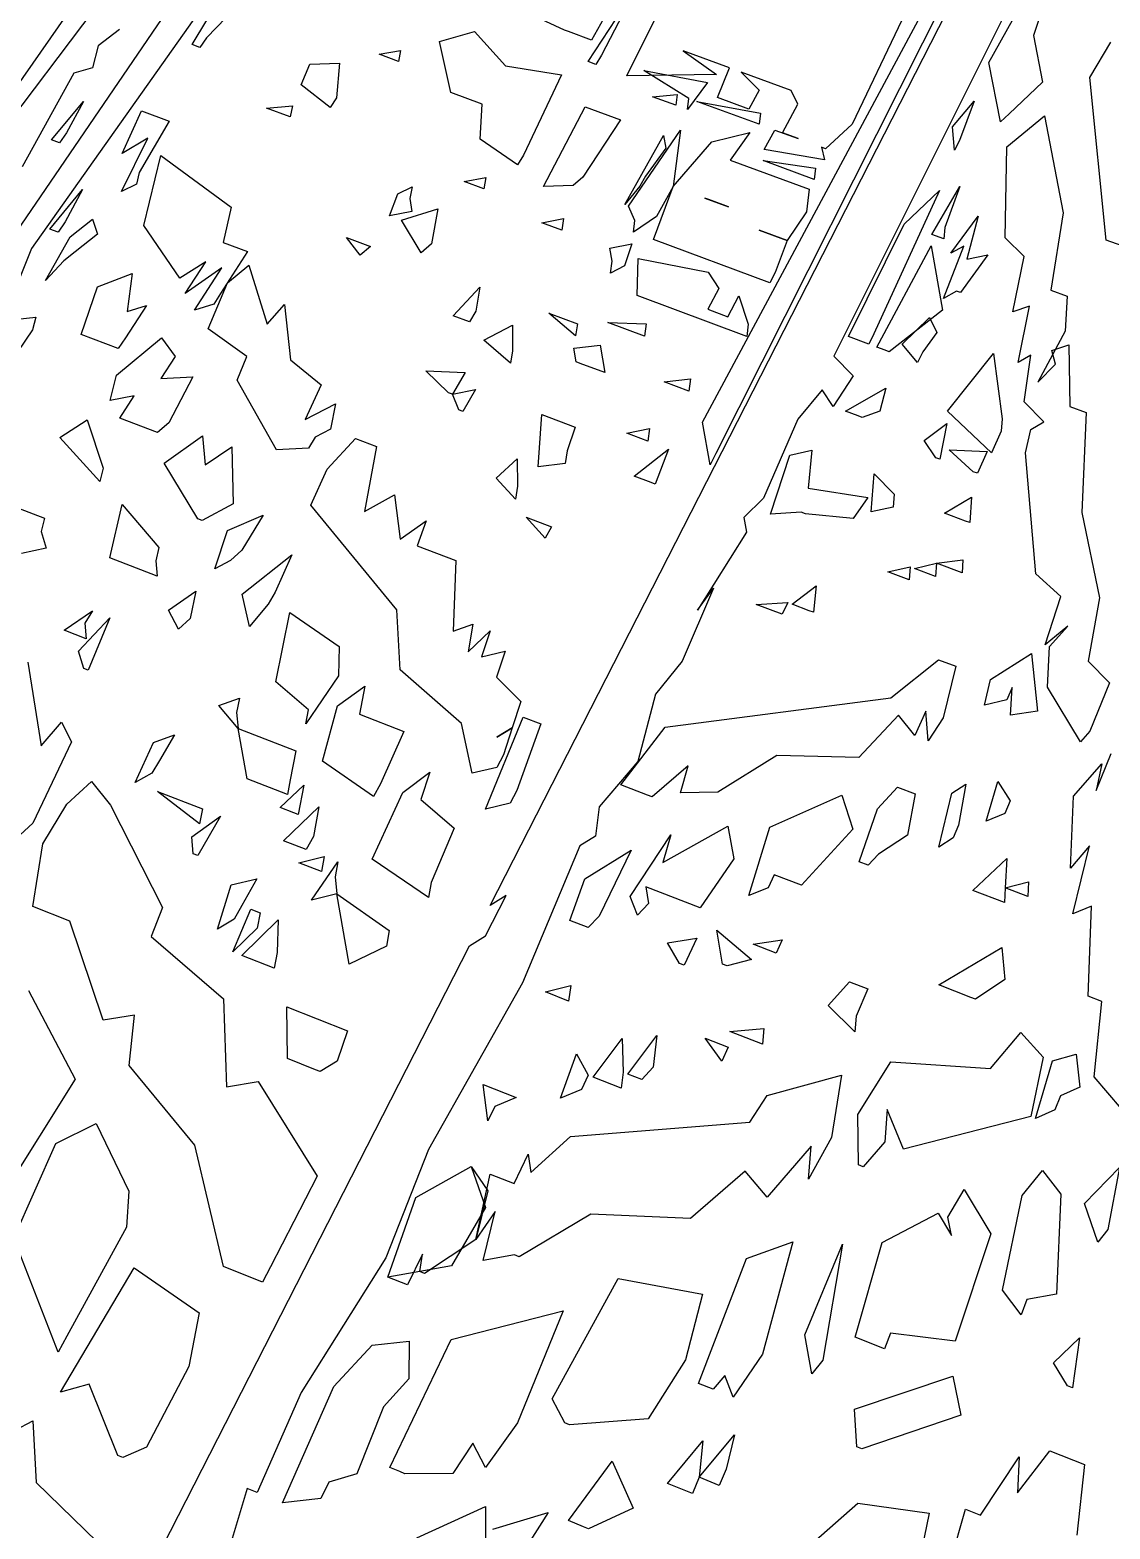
# Model space of a CAD drawing. Extents: x -685 to 123, y -1272 to 108.
# Drawn here: x -190.3 to -65.2, y -271.7 to -98.1 of the extents above; entities that cross this region are included whole.
import ezdxf

# ---------------------------------------------------------------- set-up
doc = ezdxf.new("R2010")
doc.units = 0

msp = doc.modelspace()

# ---------------------------------------------------------------- linework, layer by layer
for p, q in [((-137.0249, -199.4602), (-23.4357, 22.9217)), ((-18.7352, 21.3717), (-97.2268, -135.8497)), ((-116.4306, -83.4023), (-125.286, -99.2402)), ((-165.4422, -88.4717), (-190.1483, -123.3906)), ((-112.4518, -143.5), (-82.783, -88.2472)), ((-121.1944, -103.383), (-114.6565, -90.2588)), ((-197.648, -129.8854), (-171.4864, -91.5813)), ((-128.4034, -98.0987), (-141.4813, -92.0034)), ((-82.5316, -90.7575), (-110.8747, -147.1363)), ((-171.5367, -99.7515), (-167.4912, -93.0529)), ((-164.0917, -92.961), (-169.8816, -98.9824)), ((-125.6763, -101.7391), (-120.1764, -93.3245)), ((-120.1764, -93.3245), (-124.1402, -100.978)), ((-79.285, -101.8395), (-74.6883, -93.5857)), ((-184.9941, -94.7684), (-203.6148, -121.3784)), ((-73.0113, -95.4112), (-74.1043, -98.7122)), ((-204.4288, -124.1741), (-182.7572, -95.5967)), ((-89.3574, -96.9285), (-95.0916, -108.9754)), ((-179.9494, -98.022), (-182.4149, -99.8983)), ((-142.8846, -99.4217), (-138.8471, -98.2346)), ((-138.8471, -98.2346), (-135.2663, -102.2231)), ((-127.9584, -98.2617), (-128.4034, -98.0987)), ((-125.286, -99.2402), (-127.9584, -98.2617)), ((-74.1043, -98.7122), (-73.0644, -104.0968)), ((-182.4149, -99.8983), (-183.0903, -102.465)), ((-170.6365, -100.0849), (-171.5367, -99.7515)), ((-169.8816, -98.9824), (-170.6365, -100.0849)), ((-149.898, -100.8886), (-147.4019, -100.4529)), ((-147.4019, -100.4529), (-147.6513, -101.7169)), ((-141.5837, -105.3182), (-142.8846, -99.4217)), ((-109.3155, -102.4612), (-114.6713, -100.5034)), ((-114.6713, -100.5034), (-110.8159, -103.2226)), ((-67.6007, -103.5604), (-65.1677, -99.4704)), ((-158.8988, -104.4312), (-157.8923, -102.0387)), ((-157.8923, -102.0387), (-154.4675, -101.9311)), ((-154.4675, -101.9311), (-154.8206, -105.9414)), ((-147.6513, -101.7169), (-149.898, -100.8886)), ((-135.2663, -102.2231), (-128.7673, -103.2707)), ((-124.7807, -102.0676), (-125.6763, -101.7391)), ((-124.1402, -100.978), (-124.7807, -102.0676)), ((-77.9214, -108.72), (-79.285, -101.8395)), ((-185.2463, -103.0816), (-191.2012, -113.9385)), ((-183.0903, -102.465), (-185.2463, -103.0816)), ((-128.7673, -103.2707), (-133.176, -112.562)), ((-110.8159, -103.2226), (-121.1944, -103.383)), ((-114.0038, -106.0204), (-119.2178, -102.7819)), ((-119.2178, -102.7819), (-111.874, -104.1512)), ((-111.874, -104.1512), (-114.1733, -107.2922)), ((-110.6889, -105.9075), (-109.3155, -102.4612)), ((-102.1535, -105.0793), (-107.9744, -102.9515)), ((-107.9744, -102.9515), (-105.8864, -105.0261)), ((-73.0644, -104.0968), (-76.9418, -107.7875)), ((-65.693, -122.3973), (-67.6007, -103.5604)), ((-155.5455, -107.0665), (-158.8988, -104.4312)), ((-137.9649, -106.6535), (-141.5837, -105.3182)), ((-118.2304, -105.8028), (-115.3539, -105.5252)), ((-115.5265, -106.7954), (-118.2304, -105.8028)), ((-115.3539, -105.5252), (-115.5265, -106.7954)), ((-105.8864, -105.0261), (-107.0875, -107.2273)), ((-101.3952, -106.6692), (-102.1535, -105.0793)), ((-187.8081, -110.7845), (-184.1156, -106.3616)), ((-184.1156, -106.3616), (-186.0749, -109.9717)), ((-179.6343, -112.3804), (-177.3892, -107.4349)), ((-177.3892, -107.4349), (-174.1904, -108.6268)), ((-162.9313, -107.1322), (-159.9147, -106.8462)), ((-160.1984, -108.1469), (-162.9313, -107.1322)), ((-159.9147, -106.8462), (-160.1984, -108.1469)), ((-154.8206, -105.9414), (-155.5455, -107.0665)), ((-138.198, -110.7041), (-137.9649, -106.6535)), ((-130.8579, -116.2162), (-126.016, -106.9743)), ((-126.016, -106.9743), (-121.9444, -108.4728)), ((-114.1733, -107.2922), (-114.0038, -106.0204)), ((-105.8854, -108.998), (-113.1033, -106.3507)), ((-113.1033, -106.3507), (-105.7355, -107.7228)), ((-107.0875, -107.2273), (-110.6889, -105.9075)), ((-103.1725, -109.9931), (-101.3952, -106.6692)), ((-83.4973, -109.2815), (-80.973, -106.3199)), ((-80.973, -106.3199), (-82.6916, -110.8815)), ((-174.1904, -108.6268), (-177.661, -114.5829)), ((-121.9444, -108.4728), (-126.3087, -115.1027)), ((-105.7355, -107.7228), (-105.8854, -108.998)), ((-95.0916, -108.9754), (-98.1898, -111.8206)), ((-83.2392, -111.9935), (-83.4973, -109.2815)), ((-76.9418, -107.7875), (-77.9214, -108.72)), ((-77.1862, -111.5847), (-72.8317, -107.9992)), ((-72.8317, -107.9992), (-70.6714, -119.2381)), ((-186.8876, -111.1291), (-187.8081, -110.7845)), ((-186.0749, -109.9717), (-186.8876, -111.1291)), ((-179.7224, -116.7612), (-176.6709, -110.5811)), ((-176.6709, -110.5811), (-179.6343, -112.3804)), ((-133.8531, -113.7054), (-138.198, -110.7041)), ((-121.4495, -118.2983), (-116.9574, -110.3082)), ((-120.9887, -118.4689), (-114.968, -109.6872)), ((-116.9574, -110.3082), (-116.6805, -111.7692)), ((-114.968, -109.6872), (-115.8414, -116.1963)), ((-115.8414, -116.1963), (-111.3392, -111.0216)), ((-111.3392, -111.0216), (-106.9418, -109.9468)), ((-106.9418, -109.9468), (-109.2273, -113.1531)), ((-105.2793, -111.9003), (-104.0772, -109.6613)), ((-104.0772, -109.6613), (-101.3619, -110.6572)), ((-101.3619, -110.6572), (-103.1725, -109.9931)), ((-82.6916, -110.8815), (-83.2392, -111.9935)), ((-177.1361, -120.7131), (-175.1579, -112.5966)), ((-175.1579, -112.5966), (-167.0004, -118.5736)), ((-133.176, -112.562), (-133.8531, -113.7054)), ((-116.6805, -111.7692), (-119.0489, -115.0117)), ((-98.3225, -113.1109), (-105.2793, -111.9003)), ((-98.6433, -111.6543), (-98.3225, -113.1109)), ((-98.1898, -111.8206), (-98.6433, -111.6543)), ((-77.3949, -122.1452), (-77.1862, -111.5847)), ((-177.661, -114.5829), (-177.9943, -115.93)), ((-109.2273, -113.1531), (-100.0973, -116.5133)), ((-99.503, -115.374), (-105.4293, -113.1948)), ((-105.4293, -113.1948), (-99.3669, -114.0725)), ((-99.3669, -114.0725), (-99.503, -115.374)), ((-177.9943, -115.93), (-179.7224, -116.7612)), ((-147.7044, -117.0578), (-146.0653, -116.2363)), ((-146.0653, -116.2363), (-146.3183, -117.5738)), ((-140.0485, -115.628), (-137.5157, -115.1551)), ((-137.7467, -116.4827), (-140.0485, -115.628)), ((-137.5157, -115.1551), (-137.7467, -116.4827)), ((-127.4306, -116.0836), (-130.8579, -116.2162)), ((-126.3087, -115.1027), (-127.4306, -116.0836)), ((-119.6925, -116.1588), (-121.4495, -118.2983)), ((-119.0489, -115.0117), (-119.6925, -116.1588)), ((-118.1275, -122.3471), (-115.8414, -116.1963)), ((-115.8414, -116.1963), (-117.7605, -119.6643)), ((-85.8689, -121.7499), (-82.6196, -116.1941)), ((-82.6196, -116.1941), (-84.3858, -120.9329)), ((-188.0064, -121.1476), (-184.2463, -116.5493)), ((-184.2463, -116.5493), (-186.2417, -120.2979)), ((-148.6848, -119.5759), (-147.7044, -117.0578)), ((-146.3183, -117.5738), (-146.1091, -119.0905)), ((-112.1697, -117.5522), (-109.4119, -118.5707)), ((-111.7104, -117.7219), (-112.1697, -117.5522)), ((-109.4119, -118.5707), (-111.7104, -117.7219)), ((-100.0973, -116.5133), (-100.375, -119.1463)), ((-84.9982, -116.6591), (-92.5931, -133.2472)), ((-89.09, -120.5644), (-84.9982, -116.6591)), ((-167.0004, -118.5736), (-167.9285, -122.6748)), ((-146.1091, -119.0905), (-148.6848, -119.5759)), ((-147.2923, -120.0953), (-143.0804, -118.7792)), ((-143.0804, -118.7792), (-143.8236, -122.8431)), ((-120.2554, -120.1456), (-120.9887, -118.4689)), ((-117.7605, -119.6643), (-120.4448, -121.4874)), ((-100.375, -119.1463), (-102.6474, -122.4593)), ((-83.6645, -123.9307), (-80.5216, -119.6455)), ((-80.5216, -119.6455), (-81.8154, -124.6119)), ((-70.6714, -119.2381), (-72.0813, -128.1974)), ((-187.0694, -121.5007), (-188.0064, -121.1476)), ((-186.2417, -120.2979), (-187.0694, -121.5007)), ((-185.6632, -122.0306), (-183.0838, -119.9787)), ((-183.0838, -119.9787), (-182.4978, -121.7073)), ((-172.9648, -126.8155), (-177.1361, -120.7131)), ((-145.0083, -123.8619), (-147.2923, -120.0953)), ((-131.0417, -120.3946), (-128.5143, -119.9105)), ((-128.7244, -121.2558), (-131.0417, -120.3946)), ((-128.5143, -119.9105), (-128.7244, -121.2558)), ((-120.4448, -121.4874), (-120.2554, -120.1456)), ((-102.6474, -122.4593), (-105.8825, -121.2635)), ((-105.8825, -121.2635), (-102.6474, -122.4593)), ((-95.5444, -133.5858), (-89.09, -120.5644)), ((-84.3858, -120.9329), (-84.4869, -122.2585)), ((-188.5285, -127.0851), (-185.6632, -122.0306)), ((-182.4978, -121.7073), (-185.0816, -123.7726)), ((-167.9285, -122.6748), (-165.1184, -123.7296)), ((-152.0783, -124.1595), (-153.6742, -122.0893)), ((-153.6742, -122.0893), (-150.8738, -123.1366)), ((-150.8738, -123.1366), (-152.0783, -124.1595)), ((-143.8236, -122.8431), (-145.0083, -123.8619)), ((-123.1524, -123.3264), (-120.6352, -122.8358)), ((-120.6352, -122.8358), (-121.4852, -125.3787)), ((-104.6371, -127.3513), (-118.1275, -122.3471)), ((-102.6474, -122.4593), (-104.0198, -126.1628)), ((-92.2452, -134.8118), (-85.9737, -123.0801)), ((-85.9737, -123.0801), (-84.6363, -130.5199)), ((-84.4869, -122.2585), (-85.8689, -121.7499)), ((-84.5333, -129.1549), (-82.1817, -123.1069)), ((-82.1817, -123.1069), (-83.6645, -123.9307)), ((-75.1721, -124.321), (-77.3949, -122.1452)), ((-63.8551, -123.0708), (-65.693, -122.3973)), ((-190.1483, -123.3906), (-191.7418, -127.4221)), ((-186.3823, -124.8124), (-188.5285, -127.0851)), ((-185.0816, -123.7726), (-186.3823, -124.8124)), ((-169.9653, -124.9125), (-172.9648, -126.8155)), ((-172.3467, -128.5759), (-169.9653, -124.9125)), ((-165.1184, -123.7296), (-168.2422, -128.595)), ((-122.8841, -124.8584), (-123.1524, -123.3264)), ((-123.0818, -126.2243), (-122.8841, -124.8584)), ((-119.9992, -128.8196), (-119.8954, -124.5367)), ((-119.8954, -124.5367), (-111.7948, -126.1181)), ((-79.4122, -124.1261), (-82.5689, -128.4842)), ((-81.8154, -124.6119), (-79.4122, -124.1261)), ((-76.5062, -130.7233), (-75.1721, -124.321)), ((-182.4895, -127.8218), (-178.4879, -126.2596)), ((-178.4879, -126.2596), (-179.0445, -130.6727)), ((-168.0846, -125.6198), (-172.3467, -128.5759)), ((-171.2508, -130.5251), (-168.0846, -125.6198)), ((-167.4557, -127.37), (-164.9543, -125.2903)), ((-164.9543, -125.2903), (-162.8638, -132.1526)), ((-121.4852, -125.3787), (-123.0818, -126.2243)), ((-111.7948, -126.1181), (-110.5623, -128.005)), ((-104.0198, -126.1628), (-104.6371, -127.3513)), ((-184.393, -133.3393), (-182.4895, -127.8218)), ((-169.6725, -132.6653), (-167.4557, -127.37)), ((-141.3084, -131.1678), (-138.2262, -127.8667)), ((-138.2262, -127.8667), (-138.7032, -130.6518)), ((-110.5623, -128.005), (-111.8379, -130.4102)), ((-83.0345, -128.3123), (-84.5333, -129.1549)), ((-82.5689, -128.4842), (-83.0345, -128.3123)), ((-72.0813, -128.1974), (-70.2223, -128.8822)), ((-176.8027, -129.9709), (-179.261, -133.7129)), ((-179.0445, -130.6727), (-176.8027, -129.9709)), ((-169.0326, -129.8259), (-171.2508, -130.5251)), ((-168.2422, -128.595), (-169.0326, -129.8259)), ((-162.8638, -132.1526), (-160.841, -129.8601)), ((-160.841, -129.8601), (-160.1282, -136.2722)), ((-107.2956, -133.5532), (-119.9992, -128.8196)), ((-109.488, -131.2851), (-108.2227, -128.8744)), ((-108.2227, -128.8744), (-107.1355, -132.1609)), ((-74.5588, -130.0498), (-76.5062, -130.7233)), ((-75.899, -136.5849), (-74.5588, -130.0498)), ((-70.2223, -128.8822), (-70.4265, -132.9686)), ((-192.8821, -131.6952), (-189.6423, -131.3478)), ((-189.6423, -131.3478), (-190.0173, -132.7831)), ((-139.4167, -131.8773), (-141.3084, -131.1678)), ((-138.7032, -130.6518), (-139.4167, -131.8773)), ((-127.131, -133.4982), (-130.2242, -130.8593)), ((-130.2242, -130.8593), (-126.9206, -132.0949)), ((-119.159, -133.5203), (-123.4103, -131.9318)), ((-123.4103, -131.9318), (-118.9689, -132.1214)), ((-111.8379, -130.4102), (-109.488, -131.2851)), ((-84.6363, -130.5199), (-90.8298, -135.3379)), ((-89.2976, -134.4708), (-86.1452, -131.3711)), ((-86.1452, -131.3711), (-85.3134, -133.0957)), ((-190.0173, -132.7831), (-191.7332, -135.3105)), ((-180.0884, -134.9724), (-184.393, -133.3393)), ((-165.2164, -135.9034), (-169.6725, -132.6653)), ((-137.7613, -133.9992), (-134.4501, -132.2454)), ((-134.4501, -132.2454), (-134.4357, -135.2476)), ((-126.9206, -132.0949), (-127.131, -133.4982)), ((-118.9689, -132.1214), (-119.159, -133.5203)), ((-107.1355, -132.1609), (-107.2956, -133.5532)), ((-93.1884, -134.4614), (-95.5444, -133.5858)), ((-92.5931, -133.2472), (-93.1884, -134.4614)), ((-85.3134, -133.0957), (-86.9405, -135.3459)), ((-70.4265, -132.9686), (-73.616, -138.8585)), ((-180.3121, -138.0584), (-175.0984, -133.7239)), ((-179.261, -133.7129), (-180.0884, -134.9724)), ((-175.0984, -133.7239), (-173.5207, -135.8885)), ((-134.6667, -136.6706), (-137.7613, -133.9992)), ((-134.4357, -135.2476), (-134.6667, -136.6706)), ((-127.3426, -134.9085), (-124.2883, -134.5623)), ((-127.0793, -136.5043), (-127.3426, -134.9085)), ((-124.2883, -134.5623), (-123.7455, -137.7546)), ((-91.3017, -135.1625), (-92.2452, -134.8118)), ((-90.8298, -135.3379), (-91.3017, -135.1625)), ((-87.5233, -136.5666), (-89.2976, -134.4708)), ((-86.9405, -135.3459), (-87.5233, -136.5666)), ((-71.9757, -135.2039), (-70.0258, -134.5175)), ((-71.577, -136.7655), (-71.9757, -135.2039)), ((-70.0258, -134.5175), (-69.8935, -141.6751)), ((-173.5207, -135.8885), (-175.1538, -138.4277)), ((-166.3233, -138.6164), (-165.2164, -135.9034)), ((-160.1282, -136.2722), (-156.5879, -139.1673)), ((-126.6034, -136.6827), (-127.0793, -136.5043)), ((-123.7455, -137.7546), (-126.6034, -136.6827)), ((-97.2268, -135.8497), (-94.9911, -138.1381)), ((-84.0475, -142.216), (-78.7276, -135.5365)), ((-78.7276, -135.5365), (-77.7489, -143.101)), ((-74.4044, -135.7186), (-75.899, -136.5849)), ((-75.1978, -141.1469), (-74.4044, -135.7186)), ((-73.616, -138.8585), (-71.577, -136.7655)), ((-181.0218, -140.9925), (-180.3121, -138.0584)), ((-175.1538, -138.4277), (-171.4528, -138.2486)), ((-171.4528, -138.2486), (-174.24, -143.5757)), ((-161.7665, -146.7132), (-166.3233, -138.6164)), ((-141.851, -140.0781), (-144.4704, -137.5526)), ((-144.4704, -137.5526), (-139.9167, -137.7371)), ((-139.9167, -137.7371), (-141.371, -140.2592)), ((-116.8753, -138.8304), (-113.8327, -138.4762)), ((-114.0117, -139.9033), (-116.8753, -138.8304)), ((-113.8327, -138.4762), (-114.0117, -139.9033)), ((-94.9911, -138.1381), (-97.2973, -141.6888)), ((-178.2525, -140.4401), (-181.0218, -140.9925)), ((-179.9244, -143.0257), (-178.2525, -140.4401)), ((-156.5879, -139.1673), (-158.4329, -143.1881)), ((-141.371, -140.2592), (-141.851, -140.0781)), ((-141.371, -140.2592), (-138.7254, -139.7174)), ((-140.6596, -142.0744), (-141.371, -140.2592)), ((-138.7254, -139.7174), (-140.1781, -142.2562)), ((-98.5895, -139.729), (-101.41, -143.1265)), ((-97.2973, -141.6888), (-98.5895, -139.729)), ((-95.8638, -142.2244), (-91.1909, -139.5542)), ((-91.1909, -139.5542), (-91.9124, -142.2216)), ((-158.4329, -143.1881), (-154.9519, -141.3521)), ((-154.9519, -141.3521), (-155.5287, -144.2899)), ((-140.1781, -142.2562), (-140.6596, -142.0744)), ((-94.4293, -142.7604), (-95.8638, -142.2244)), ((-91.9124, -142.2216), (-93.951, -142.9392)), ((-78.9766, -147.0506), (-84.0475, -142.216)), ((-72.8953, -143.4516), (-75.1978, -141.1469)), ((-69.8935, -141.6751), (-67.9911, -142.3814)), ((-186.8553, -145.2726), (-183.6822, -143.2153)), ((-183.6822, -143.2153), (-181.8488, -148.8366)), ((-175.5532, -144.6923), (-179.9244, -143.0257)), ((-174.24, -143.5757), (-175.5532, -144.6923)), ((-131.4623, -148.6715), (-131.0412, -142.6129)), ((-131.0412, -142.6129), (-127.1887, -144.0645)), ((-127.1887, -144.0645), (-128.1052, -146.8142)), ((-111.533, -148.4223), (-112.4518, -143.5)), ((-101.41, -143.1265), (-105.3883, -152.2792)), ((-93.951, -142.9392), (-94.4293, -142.7604)), ((-86.7626, -145.625), (-84.1515, -143.6443)), ((-84.1515, -143.6443), (-84.9485, -147.792)), ((-77.7489, -143.101), (-77.8373, -144.53)), ((-74.4058, -144.3456), (-72.8953, -143.4516)), ((-67.9911, -142.3814), (-68.5105, -153.9397)), ((-182.2133, -150.3551), (-186.8553, -145.2726)), ((-174.7784, -148.248), (-170.3548, -145.0555)), ((-170.3548, -145.0555), (-170.0412, -148.4216)), ((-157.2756, -145.217), (-158.0578, -146.518)), ((-155.5287, -144.2899), (-157.2756, -145.217)), ((-155.9171, -148.939), (-152.6206, -145.3932)), ((-152.6206, -145.3932), (-150.194, -146.3138)), ((-121.1968, -144.7843), (-118.5918, -144.2339)), ((-118.785, -145.6923), (-121.1968, -144.7843)), ((-118.5918, -144.2339), (-118.785, -145.6923)), ((-85.4301, -147.6119), (-86.7626, -145.625)), ((-77.8373, -144.53), (-78.9766, -147.0506)), ((-75.0467, -147.04), (-74.4058, -144.3456)), ((-170.0412, -148.4216), (-166.9494, -146.3526)), ((-166.9494, -146.3526), (-166.7734, -152.9526)), ((-158.0578, -146.518), (-161.7665, -146.7132)), ((-150.194, -146.3138), (-151.595, -153.827)), ((-128.1052, -146.8142), (-128.3241, -148.291)), ((-120.3425, -149.7449), (-116.3704, -146.6013)), ((-116.3704, -146.6013), (-117.9109, -150.6629)), ((-110.8747, -147.1363), (-111.533, -148.4223)), ((-104.5729, -154.1385), (-102.3402, -147.2958)), ((-102.3402, -147.2958), (-99.7805, -146.7423)), ((-99.7805, -146.7423), (-100.2181, -151.1442)), ((-81.092, -149.2343), (-83.8806, -146.7019)), ((-83.8806, -146.7019), (-79.4571, -146.8712)), ((-79.4571, -146.8712), (-80.6094, -149.4148)), ((-73.8352, -161.0667), (-75.0467, -147.04)), ((-181.8488, -148.8366), (-182.2133, -150.3551)), ((-170.8857, -154.6961), (-174.7784, -148.248)), ((-157.7869, -153.0985), (-155.9171, -148.939)), ((-136.3123, -149.9909), (-133.8912, -147.7528)), ((-133.8912, -147.7528), (-133.8735, -150.9152)), ((-128.3241, -148.291), (-131.4623, -148.6715)), ((-84.9485, -147.792), (-85.4301, -147.6119)), ((-80.6094, -149.4148), (-81.092, -149.2343)), ((-134.1092, -152.416), (-136.3123, -149.9909)), ((-133.8735, -150.9152), (-134.1092, -152.416)), ((-118.3975, -150.4792), (-120.3425, -149.7449)), ((-117.9109, -150.6629), (-118.3975, -150.4792)), ((-92.9218, -153.8883), (-92.5386, -149.4583)), ((-92.5386, -149.4583), (-90.2402, -151.838)), ((-193.5911, -152.6994), (-188.6466, -154.6021)), ((-151.595, -153.827), (-148.0928, -151.9162)), ((-148.0928, -151.9162), (-147.4383, -157.0481)), ((-105.3883, -152.2792), (-107.6679, -154.53)), ((-100.2181, -151.1442), (-93.2794, -152.2216)), ((-93.2794, -152.2216), (-95.0039, -154.6448)), ((-90.2402, -151.838), (-90.3619, -153.3178)), ((-84.408, -154.0273), (-81.288, -152.1644)), ((-81.288, -152.1644), (-81.486, -155.1242)), ((-181.0779, -159.2187), (-179.6231, -153.0158)), ((-179.6231, -153.0158), (-175.3845, -158.0084)), ((-166.7734, -152.9526), (-170.3918, -154.8853)), ((-167.426, -156.0219), (-163.3256, -154.2712)), ((-163.3256, -154.2712), (-165.7704, -158.3298)), ((-147.8257, -165.2137), (-157.7869, -153.0985)), ((-130.6468, -156.9378), (-132.8742, -154.4836)), ((-132.8742, -154.4836), (-129.9271, -155.6028)), ((-101.0015, -153.9322), (-104.5729, -154.1385)), ((-100.5135, -154.1161), (-101.0015, -153.9322)), ((-95.0039, -154.6448), (-100.5135, -154.1161)), ((-90.3619, -153.3178), (-92.9218, -153.8883)), ((-81.9733, -154.9413), (-84.408, -154.0273)), ((-68.5105, -153.9397), (-66.4491, -163.8446)), ((-188.6466, -154.6021), (-189.0335, -156.154)), ((-189.0335, -156.154), (-188.427, -158.0981)), ((-170.3918, -154.8853), (-170.8857, -154.6961)), ((-168.9163, -160.4948), (-167.426, -156.0219)), ((-147.4383, -157.0481), (-144.4342, -154.9285)), ((-144.4342, -154.9285), (-145.4614, -157.8026)), ((-129.9271, -155.6028), (-130.6468, -156.9378)), ((-107.3454, -156.2189), (-113.0217, -165.2611)), ((-107.6679, -154.53), (-107.3454, -156.2189)), ((-81.486, -155.1242), (-81.9733, -154.9413)), ((-145.4614, -157.8026), (-141.0067, -159.5028)), ((-188.427, -158.0981), (-191.3093, -158.7052)), ((-175.5909, -161.3323), (-181.0779, -159.2187)), ((-175.3845, -158.0084), (-175.7365, -159.57)), ((-175.7365, -159.57), (-175.5909, -161.3323)), ((-167.091, -159.5053), (-168.9163, -160.4948)), ((-165.7704, -158.3298), (-167.091, -159.5053)), ((-165.7516, -163.4123), (-159.9935, -158.8702)), ((-159.9935, -158.8702), (-161.9283, -163.1811)), ((-141.0067, -159.5028), (-141.3083, -167.7138)), ((-85.3312, -159.837), (-82.2778, -159.4356)), ((-82.2778, -159.4356), (-82.3803, -160.949)), ((-90.9798, -160.8305), (-88.3961, -160.24)), ((-88.5147, -161.7611), (-90.9798, -160.8305)), ((-88.3961, -160.24), (-88.5147, -161.7611)), ((-87.904, -160.4256), (-85.3312, -159.837)), ((-85.4417, -161.3543), (-87.904, -160.4256)), ((-85.3312, -159.837), (-85.4417, -161.3543)), ((-82.3803, -160.949), (-85.3312, -159.837)), ((-70.9572, -163.6972), (-73.8352, -161.0667)), ((-174.2926, -165.2742), (-171.091, -163.0658)), ((-171.091, -163.0658), (-171.7785, -166.2447)), ((-161.9283, -163.1811), (-162.747, -164.5685)), ((-111.1676, -162.7268), (-114.7737, -171.1726)), ((-113.0217, -165.2611), (-111.1676, -162.7268)), ((-102.0684, -164.5717), (-99.2876, -162.4287)), ((-99.2876, -162.4287), (-99.5837, -165.5144)), ((-164.9001, -167.1705), (-165.7516, -163.4123)), ((-162.747, -164.5685), (-164.9001, -167.1705)), ((-106.2035, -164.612), (-102.5649, -164.3834)), ((-103.2195, -165.7452), (-106.2035, -164.612)), ((-102.5649, -164.3834), (-103.2195, -165.7452)), ((-100.0809, -165.3258), (-102.0684, -164.5717)), ((-72.7499, -169.2927), (-70.9572, -163.6972)), ((-66.4491, -163.8446), (-67.7621, -171.1776)), ((-186.3521, -167.5971), (-183.067, -165.3595)), ((-184.7135, -170.0019), (-181.0533, -166.1386)), ((-183.067, -165.3595), (-183.9492, -166.7686)), ((-181.0533, -166.1386), (-183.5732, -172.2244)), ((-173.1336, -167.4571), (-174.2926, -165.2742)), ((-171.7785, -166.2447), (-173.1336, -167.4571)), ((-161.8264, -173.5765), (-160.2398, -165.5333)), ((-160.2398, -165.5333), (-154.5089, -169.4534)), ((-147.4347, -172.1785), (-147.8257, -165.2137)), ((-99.5837, -165.5144), (-100.0809, -165.3258)), ((-183.8246, -168.577), (-186.3521, -167.5971)), ((-183.9492, -166.7686), (-183.8246, -168.577)), ((-141.3083, -167.7138), (-139.0428, -166.8988)), ((-139.0428, -166.8988), (-139.5563, -170.0789)), ((-139.5563, -170.0789), (-137.0367, -167.6676)), ((-137.0367, -167.6676), (-138.0442, -170.6596)), ((-70.113, -167.1359), (-72.7499, -169.2927)), ((-72.2517, -169.481), (-70.113, -167.1359)), ((-184.0818, -172.0267), (-184.7135, -170.0019)), ((-154.5089, -169.4534), (-154.6032, -172.8749)), ((-138.0442, -170.6596), (-135.2744, -170.0285)), ((-135.2744, -170.0285), (-136.2759, -173.0421)), ((-72.4866, -174.1814), (-72.2517, -169.481)), ((-190.5765, -171.2903), (-189.0032, -180.9924)), ((-114.7737, -171.1726), (-117.8841, -175.0072)), ((-90.6195, -175.4261), (-85.1161, -171.0031)), ((-85.1161, -171.0031), (-83.113, -171.7631)), ((-83.113, -171.7631), (-84.556, -177.7356)), ((-79.101, -173.2851), (-74.327, -170.2841)), ((-74.327, -170.2841), (-73.6546, -176.9726)), ((-67.7621, -171.1776), (-65.3239, -173.6897)), ((-183.5732, -172.2244), (-184.0818, -172.0267)), ((-158.0681, -176.7915), (-161.8264, -173.5765)), ((-154.6032, -172.8749), (-158.3816, -178.4408)), ((-140.3538, -178.3755), (-147.4347, -172.1785)), ((-136.2759, -173.0421), (-133.4806, -175.8306)), ((-79.799, -176.2667), (-79.101, -173.2851)), ((-154.6986, -176.3339), (-151.5578, -174.0505)), ((-151.5578, -174.0505), (-152.1472, -177.321)), ((-117.8841, -175.0072), (-119.9265, -182.7751)), ((-76.5898, -174.2378), (-77.1836, -175.6325)), ((-76.7702, -177.418), (-76.5898, -174.2378)), ((-68.6727, -180.4962), (-72.4866, -174.1814)), ((-65.3239, -173.6897), (-67.5916, -179.2751)), ((-168.4267, -176.3229), (-166.0467, -175.4692)), ((-166.2063, -178.9718), (-168.4267, -176.3229)), ((-166.0467, -175.4692), (-166.382, -177.1164)), ((-158.3816, -178.4408), (-158.0681, -176.7915)), ((-156.4389, -182.7667), (-154.6986, -176.3339)), ((-133.4806, -175.8306), (-134.4813, -178.9007)), ((-116.7603, -178.8328), (-90.6195, -175.4261)), ((-86.579, -176.965), (-87.8298, -179.7983)), ((-86.3055, -180.38), (-86.579, -176.965)), ((-77.1836, -175.6325), (-79.799, -176.2667)), ((-73.6546, -176.9726), (-76.7702, -177.418)), ((-189.0032, -180.9924), (-186.6607, -178.2397)), ((-186.6607, -178.2397), (-185.5108, -180.5182)), ((-166.382, -177.1164), (-166.2063, -178.9718)), ((-152.1472, -177.321), (-147.035, -179.2986)), ((-139.0919, -184.1403), (-140.3538, -178.3755)), ((-137.5474, -188.3072), (-133.2155, -177.656)), ((-131.1764, -178.4415), (-133.9341, -186.1378)), ((-133.2155, -177.656), (-131.1764, -178.4415)), ((-89.735, -177.4126), (-94.329, -182.3414)), ((-87.8298, -179.7983), (-89.735, -177.4126)), ((-84.556, -177.7356), (-86.3055, -180.38)), ((-185.5108, -180.5182), (-190.0011, -189.9521)), ((-175.9952, -180.5782), (-173.5758, -179.7069)), ((-173.5758, -179.7069), (-175.3291, -182.6617)), ((-165.1559, -184.8034), (-166.2063, -178.9718)), ((-166.2063, -178.9718), (-159.5282, -181.5664)), ((-147.035, -179.2986), (-149.7299, -185.3733)), ((-134.4813, -178.9007), (-136.265, -179.9539)), ((-136.265, -179.9539), (-134.4813, -178.9007)), ((-134.4813, -178.9007), (-135.4926, -182.0031)), ((-121.892, -185.5023), (-116.7603, -178.8328)), ((-67.5916, -179.2751), (-68.6727, -180.4962)), ((-178.1385, -185.2417), (-175.9952, -180.5782)), ((-159.5282, -181.5664), (-160.1699, -184.9269)), ((-135.4926, -182.0031), (-136.2594, -183.4672)), ((-103.8253, -182.0928), (-110.6779, -186.3378)), ((-94.329, -182.3414), (-103.8253, -182.0928)), ((-66.8381, -186.1426), (-65.1205, -181.8465)), ((-175.3291, -182.6617), (-176.2126, -184.1507)), ((-150.5421, -186.8617), (-156.4389, -182.7667)), ((-147.1439, -186.3781), (-143.999, -184.0167)), ((-143.999, -184.0167), (-145.0728, -187.1827)), ((-136.2594, -183.4672), (-139.0919, -184.1403)), ((-119.9265, -182.7751), (-124.3948, -188.057)), ((-114.086, -183.2938), (-118.2837, -186.8953)), ((-114.9891, -186.4173), (-114.086, -183.2938)), ((-69.4665, -186.8068), (-66.1992, -183.0776)), ((-66.1992, -183.0776), (-66.8381, -186.1426)), ((-186.0574, -187.7276), (-183.1895, -185.1179)), ((-183.1895, -185.1179), (-180.9762, -187.8477)), ((-176.2126, -184.1507), (-178.1385, -185.2417)), ((-160.4934, -186.6209), (-165.1559, -184.8034)), ((-161.3386, -188.1213), (-158.6176, -185.5313)), ((-160.1699, -184.9269), (-160.4934, -186.6209)), ((-158.6176, -185.5313), (-159.2581, -188.9332)), ((-149.7299, -185.3733), (-150.5421, -186.8617)), ((-118.7995, -186.6961), (-121.892, -185.5023)), ((-92.1741, -188.2741), (-89.8567, -185.7478)), ((-89.8567, -185.7478), (-87.804, -186.5345)), ((-83.5821, -186.4556), (-81.9364, -185.3972)), ((-81.9364, -185.3972), (-82.7723, -190.169)), ((-79.5737, -189.6884), (-78.253, -185.1251)), ((-78.253, -185.1251), (-76.8098, -187.3578)), ((-170.6982, -190.0088), (-175.5434, -186.2567)), ((-175.5434, -186.2567), (-170.3436, -188.2903)), ((-150.692, -194.1209), (-147.1439, -186.3781)), ((-145.0728, -187.1827), (-141.195, -190.4972)), ((-133.9341, -186.1378), (-134.7014, -187.6213)), ((-118.2837, -186.8953), (-118.7995, -186.6961)), ((-110.6779, -186.3378), (-114.9891, -186.4173)), ((-104.6583, -190.401), (-96.2914, -186.6931)), ((-96.2914, -186.6931), (-95.0316, -190.6262)), ((-87.804, -186.5345), (-88.6899, -191.3346)), ((-85.0652, -192.728), (-83.5821, -186.4556)), ((-76.8098, -187.3578), (-77.4169, -188.8158)), ((-69.8336, -195.1324), (-69.4665, -186.8068)), ((-188.8394, -192.312), (-186.0574, -187.7276)), ((-180.9762, -187.8477), (-174.9882, -199.6866)), ((-171.578, -191.5317), (-168.2601, -189.1052)), ((-168.2601, -189.1052), (-170.8882, -193.6805)), ((-170.3436, -188.2903), (-170.6982, -190.0088)), ((-159.7784, -188.7302), (-161.3386, -188.1213)), ((-160.9517, -191.9636), (-156.8599, -188.0372)), ((-159.2581, -188.9332), (-159.7784, -188.7302)), ((-156.8599, -188.0372), (-157.4928, -191.464)), ((-134.7014, -187.6213), (-137.5474, -188.3072)), ((-124.3948, -188.057), (-124.8432, -191.4431)), ((-94.2777, -194.404), (-92.1741, -188.2741)), ((-77.4169, -188.8158), (-79.5737, -189.6884)), ((-190.0011, -189.9521), (-191.4629, -191.2789)), ((-141.195, -190.4972), (-143.8694, -196.7863)), ((-117.0281, -194.4729), (-109.4951, -190.2879)), ((-109.4951, -190.2879), (-108.8196, -194.0823)), ((-107.088, -198.3266), (-104.6583, -190.401)), ((-95.0316, -190.6262), (-100.9894, -197.1114)), ((-82.7723, -190.169), (-83.3987, -191.644)), ((-189.9662, -199.5893), (-188.8394, -192.312)), ((-171.4131, -193.4745), (-171.578, -191.5317)), ((-158.3355, -192.9868), (-160.9517, -191.9636)), ((-157.4928, -191.464), (-158.3355, -192.9868)), ((-126.633, -192.5432), (-133.2851, -208.4372)), ((-124.8432, -191.4431), (-126.633, -192.5432)), ((-120.8015, -198.4293), (-116.1021, -191.2651)), ((-116.1021, -191.2651), (-117.0281, -194.4729)), ((-88.6899, -191.3346), (-92.0603, -193.5096)), ((-83.3987, -191.644), (-85.0652, -192.728)), ((-67.6192, -192.5665), (-69.8336, -195.1324)), ((-69.5353, -200.4374), (-67.6192, -192.5665)), ((-170.8882, -193.6805), (-171.4131, -193.4745)), ((-159.1826, -194.5177), (-156.2401, -193.8063)), ((-157.7235, -198.8468), (-154.6673, -194.4215)), ((-156.2401, -193.8063), (-156.5567, -195.5459)), ((-154.6673, -194.4215), (-154.9796, -196.1634)), ((-144.1517, -198.5342), (-150.692, -194.1209)), ((-126.0492, -196.3882), (-120.6787, -193.0576)), ((-120.6787, -193.0576), (-124.4039, -200.6888)), ((-108.8196, -194.0823), (-112.7112, -199.7561)), ((-93.2369, -194.8054), (-94.2777, -194.404)), ((-92.0603, -193.5096), (-93.2369, -194.8054)), ((-81.1252, -197.7219), (-77.1828, -194.031)), ((-77.1828, -194.031), (-77.3723, -197.4217)), ((-156.5567, -195.5459), (-159.1826, -194.5177)), ((-154.9796, -196.1634), (-154.7663, -198.1217)), ((-104.1249, -195.8985), (-104.8178, -197.4136)), ((-100.9894, -197.1114), (-104.1249, -195.8985)), ((-168.6185, -202.1977), (-167.0321, -197.0847)), ((-167.0321, -197.0847), (-164.0528, -196.3629)), ((-164.0528, -196.3629), (-165.7945, -199.4732)), ((-143.8694, -196.7863), (-144.1517, -198.5342)), ((-127.8031, -201.2081), (-126.0492, -196.3882)), ((-112.7112, -199.7561), (-119.0131, -197.3076)), ((-119.0131, -197.3076), (-118.6988, -199.2472)), ((-104.8178, -197.4136), (-107.088, -198.3266)), ((-77.4679, -199.1308), (-81.1252, -197.7219)), ((-77.3723, -197.4217), (-77.4679, -199.1308)), ((-77.3723, -197.4217), (-74.6751, -196.7221)), ((-74.7631, -198.4257), (-77.3723, -197.4217)), ((-74.6751, -196.7221), (-74.7631, -198.4257)), ((-185.7148, -201.2712), (-189.9662, -199.5893)), ((-165.7945, -199.4732), (-166.6724, -201.0409)), ((-154.7663, -198.1217), (-157.7235, -198.8468)), ((-153.3666, -206.2804), (-154.7663, -198.1217)), ((-154.7663, -198.1217), (-148.7245, -202.3782)), ((-137.5538, -202.9864), (-135.1843, -198.3277)), ((-135.1843, -198.3277), (-137.0249, -199.4602)), ((-119.9645, -200.5819), (-120.8015, -198.4293)), ((-118.6988, -199.2472), (-119.9645, -200.5819)), ((-67.3723, -199.5293), (-69.5353, -200.4374)), ((-67.7883, -209.9554), (-67.3723, -199.5293)), ((-181.8332, -212.7349), (-185.7148, -201.2712)), ((-174.9882, -199.6866), (-176.2721, -203.0534)), ((-166.6724, -201.0409), (-168.6185, -202.1977)), ((-166.8422, -204.8332), (-164.7357, -199.8897)), ((-165.7747, -205.2545), (-161.5562, -201.1403)), ((-164.7357, -199.8897), (-163.6764, -200.3063)), ((-163.6764, -200.3063), (-164.0179, -202.0862)), ((-161.5562, -201.1403), (-161.6962, -204.9267)), ((-125.6895, -202.0329), (-127.8031, -201.2081)), ((-124.4039, -200.6888), (-125.6895, -202.0329)), ((-176.2721, -203.0534), (-167.9077, -210.2847)), ((-164.0179, -202.0862), (-166.8422, -204.8332)), ((-148.7245, -202.3782), (-149.0234, -204.1599)), ((-139.4149, -204.1393), (-137.5538, -202.9864)), ((-110.1142, -206.259), (-110.7952, -202.3212)), ((-110.7952, -202.3212), (-106.7464, -205.7287)), ((-262.8524, -445.802), (-139.4149, -204.1393)), ((-149.0234, -204.1599), (-153.3666, -206.2804)), ((-116.477, -203.7787), (-113.1013, -203.2543)), ((-115.0902, -206.1692), (-116.477, -203.7787)), ((-113.1013, -203.2543), (-114.5588, -206.3765)), ((-106.5681, -203.9654), (-103.2235, -203.4423)), ((-103.9219, -204.9946), (-106.5681, -203.9654)), ((-103.2235, -203.4423), (-103.9219, -204.9946)), ((-85.0686, -208.6745), (-77.7576, -204.3142)), ((-77.7576, -204.3142), (-77.4232, -208.0226)), ((-162.0343, -206.7308), (-165.7747, -205.2545)), ((-161.6962, -204.9267), (-162.0343, -206.7308)), ((-114.5588, -206.3765), (-115.0902, -206.1692)), ((-109.5831, -206.466), (-110.1142, -206.259)), ((-106.7464, -205.7287), (-109.5831, -206.466)), ((-97.866, -211.0334), (-95.4321, -208.2967)), ((-95.4321, -208.2967), (-93.3044, -209.1243)), ((-77.4232, -208.0226), (-80.8144, -210.3255)), ((-190.4689, -209.2982), (-185.097, -219.5868)), ((-133.2851, -208.4372), (-144.1823, -227.7186)), ((-130.6117, -209.4863), (-127.6947, -208.7335)), ((-127.9351, -210.5367), (-130.6117, -209.4863)), ((-127.6947, -208.7335), (-127.9351, -210.5367)), ((-93.3044, -209.1243), (-94.6593, -212.2834)), ((-81.3466, -210.119), (-85.0686, -208.6745)), ((-66.1945, -210.5719), (-67.7883, -209.9554)), ((-167.9077, -210.2847), (-167.5413, -220.4505)), ((-160.4974, -217.1992), (-160.5639, -211.2212)), ((-160.5639, -211.2212), (-153.5542, -213.9943)), ((-94.8059, -214.0849), (-97.866, -211.0334)), ((-80.8144, -210.3255), (-81.3466, -210.119)), ((-67.0685, -219.3288), (-66.1945, -210.5719)), ((-178.1945, -212.1721), (-181.8332, -212.7349)), ((-178.8299, -217.9872), (-178.1945, -212.1721)), ((-94.6593, -212.2834), (-94.8059, -214.0849)), ((-153.5542, -213.9943), (-154.7358, -217.4883)), ((-125.1154, -219.3481), (-121.7213, -214.8863)), ((-121.7213, -214.8863), (-121.6311, -218.7772)), ((-121.0891, -218.9907), (-117.7331, -214.5403)), ((-117.7331, -214.5403), (-118.1612, -218.2087)), ((-110.1846, -217.5026), (-112.1466, -214.8281)), ((-112.1466, -214.8281), (-109.4544, -215.8834)), ((-109.2656, -214.0626), (-105.3239, -213.7201)), ((-105.5013, -215.5365), (-109.2656, -214.0626)), ((-105.3239, -213.7201), (-105.5013, -215.5365)), ((-79.0926, -218.3514), (-75.5774, -214.1835)), ((-75.5774, -214.1835), (-72.9859, -217.0272)), ((-128.8613, -221.7877), (-127.0433, -216.646)), ((-127.0433, -216.646), (-125.6579, -219.1342)), ((-109.4544, -215.8834), (-110.1846, -217.5026)), ((-71.9112, -217.4452), (-69.1469, -216.6819)), ((-69.1469, -216.6819), (-68.7581, -220.5205)), ((-171.2165, -227.2128), (-178.8299, -217.9872)), ((-157.2363, -218.4939), (-160.4974, -217.1992)), ((-156.6923, -218.7098), (-157.2363, -218.4939)), ((-154.7358, -217.4883), (-156.6923, -218.7098)), ((-118.1612, -218.2087), (-119.4623, -219.6312)), ((-94.4635, -223.672), (-90.6466, -217.5789)), ((-90.6466, -217.5789), (-79.0926, -218.3514)), ((-72.9859, -217.0272), (-74.4193, -223.9185)), ((-73.8763, -224.1306), (-71.9112, -217.4452)), ((-185.097, -219.5868), (-193.5235, -233.0869)), ((-167.5413, -220.4505), (-163.9097, -219.8678)), ((-163.9097, -219.8678), (-157.0406, -230.8065)), ((-137.2893, -224.4067), (-137.8334, -220.2137)), ((-137.8334, -220.2137), (-134.0212, -221.7218)), ((-125.6579, -219.1342), (-126.44, -220.7795)), ((-121.8573, -220.6326), (-125.1154, -219.3481)), ((-121.6311, -218.7772), (-121.8573, -220.6326)), ((-119.4623, -219.6312), (-121.0891, -218.9907)), ((-104.9539, -221.4739), (-96.332, -219.1267)), ((-96.332, -219.1267), (-97.4955, -226.3371)), ((-62.3275, -224.8865), (-67.0685, -219.3288)), ((-134.0212, -221.7218), (-136.4703, -222.7363)), ((-126.44, -220.7795), (-128.8613, -221.7877)), ((-106.9494, -224.5586), (-104.9539, -221.4739)), ((-70.9967, -221.5072), (-71.6199, -223.1329)), ((-68.7581, -220.5205), (-70.9967, -221.5072)), ((-136.4703, -222.7363), (-137.2893, -224.4067)), ((-94.363, -229.5148), (-94.4635, -223.672)), ((-91.0578, -223.0947), (-91.3359, -226.8241)), ((-89.149, -227.6833), (-91.0578, -223.0947)), ((-74.4193, -223.9185), (-89.149, -227.6833)), ((-71.6199, -223.1329), (-73.8763, -224.1306)), ((-187.3302, -227.0384), (-182.6324, -224.7242)), ((-182.6324, -224.7242), (-178.8735, -232.5592)), ((-127.7156, -226.2039), (-106.9494, -224.5586)), ((-192.1833, -237.9776), (-187.3302, -227.0384)), ((-167.9004, -241.2691), (-171.2165, -227.2128)), ((-132.3275, -230.4037), (-127.7156, -226.2039)), ((-99.8444, -227.3564), (-104.9352, -233.2286)), ((-97.4955, -226.3371), (-100.1755, -231.1459)), ((-100.1755, -231.1459), (-99.8444, -227.3564)), ((-91.3359, -226.8241), (-93.8141, -229.731)), ((-144.1823, -227.7186), (-149.1018, -240.2773)), ((-134.2496, -231.6715), (-132.6172, -228.268)), ((-132.6172, -228.268), (-132.3275, -230.4037)), ((-157.0406, -230.8065), (-162.4703, -241.303)), ((-145.6325, -233.2934), (-139.2217, -229.6928)), ((-145.6325, -233.2934), (-139.2217, -229.6928)), ((-139.2217, -229.6928), (-137.2896, -232.5041)), ((-139.2217, -229.6928), (-137.5674, -234.4479)), ((-138.6867, -238.1463), (-137.0133, -230.5716)), ((-137.0133, -230.5716), (-134.2496, -231.6715)), ((-107.5078, -230.2256), (-113.826, -235.7285)), ((-104.9352, -233.2286), (-107.5078, -230.2256)), ((-93.8141, -229.731), (-94.363, -229.5148)), ((-75.4304, -233.073), (-73.0509, -230.1532)), ((-73.0509, -230.1532), (-70.9398, -232.9035)), ((-68.1877, -233.9835), (-64.1408, -229.8271)), ((-64.1408, -229.8271), (-65.4989, -236.9749)), ((-178.8735, -232.5592), (-179.1262, -236.7407)), ((-137.2896, -232.5041), (-138.6867, -238.1463)), ((-84.0298, -235.5454), (-82.1401, -232.3768)), ((-82.1401, -232.3768), (-79.0464, -237.5101)), ((-148.8564, -242.5002), (-145.6325, -233.2934)), ((-148.8564, -242.5002), (-145.6325, -233.2934)), ((-77.6895, -244.0073), (-75.4304, -233.073)), ((-70.9398, -232.9035), (-71.4404, -244.4776)), ((-66.6748, -238.4598), (-68.1877, -233.9835)), ((-137.5674, -234.4479), (-141.5032, -241.2121)), ((-136.456, -234.8912), (-138.6867, -238.1463)), ((-137.8504, -240.5723), (-136.456, -234.8912)), ((-125.3815, -235.2007), (-133.6535, -240.159)), ((-113.826, -235.7285), (-125.3815, -235.2007)), ((-91.6334, -238.4909), (-85.1357, -235.1095)), ((-85.1357, -235.1095), (-83.5957, -237.6898)), ((-83.5957, -237.6898), (-84.0298, -235.5454)), ((-179.1262, -236.7407), (-186.0314, -249.3441)), ((-79.0464, -237.5101), (-83.1956, -249.9331)), ((-65.4989, -236.9749), (-66.6748, -238.4598)), ((-187.0407, -251.1865), (-192.1833, -237.9776)), ((-138.6867, -238.1463), (-144.6098, -242.0804)), ((-107.3437, -240.3345), (-101.9627, -238.4153)), ((-101.9627, -238.4153), (-105.4734, -251.4282)), ((-100.5836, -249.2017), (-96.2328, -238.6735)), ((-96.2328, -238.6735), (-98.4876, -252.1235)), ((-94.7687, -249.4463), (-91.6334, -238.4909)), ((-163.3933, -243.0873), (-167.9004, -241.2691)), ((-162.4703, -241.303), (-163.3933, -243.0873)), ((-149.1018, -240.2773), (-158.9245, -255.8838)), ((-144.8678, -239.8633), (-146.6044, -243.4052)), ((-145.1718, -241.8548), (-144.8678, -239.8633)), ((-141.5032, -241.2121), (-145.1718, -241.8548)), ((-134.2133, -239.9351), (-137.8504, -240.5723)), ((-133.6535, -240.159), (-134.2133, -239.9351)), ((-112.8978, -254.8089), (-107.3437, -240.3345)), ((-186.7767, -255.8435), (-178.2554, -241.4289)), ((-178.2554, -241.4289), (-170.737, -246.6621)), ((-145.1718, -241.8548), (-148.8564, -242.5002)), ((-146.6044, -243.4052), (-148.8564, -242.5002)), ((-144.6098, -242.0804), (-145.1718, -241.8548)), ((-129.8549, -256.6165), (-122.1899, -242.6566)), ((-122.1899, -242.6566), (-112.4206, -244.4796)), ((-112.4206, -244.4796), (-114.3933, -252.08)), ((-75.5471, -246.8667), (-77.6895, -244.0073)), ((-71.4404, -244.4776), (-74.8899, -245.1149)), ((-141.5549, -249.7295), (-128.5559, -246.4024)), ((-128.5559, -246.4024), (-133.8407, -259.3912)), ((-74.8899, -245.1149), (-75.5471, -246.8667)), ((-170.737, -246.6621), (-171.9068, -252.8463)), ((-186.0314, -249.3441), (-187.0407, -251.1865)), ((-150.7066, -250.3809), (-146.4059, -249.9399)), ((-148.6383, -264.5648), (-141.5549, -249.7295)), ((-146.4059, -249.9399), (-146.4622, -254.2868)), ((-99.7926, -253.6999), (-100.5836, -249.2017)), ((-91.3757, -250.7982), (-94.7687, -249.4463)), ((-90.6668, -249.0159), (-91.3757, -250.7982)), ((-83.1956, -249.9331), (-90.6668, -249.0159)), ((-71.784, -252.4198), (-68.7955, -249.5408)), ((-68.7955, -249.5408), (-69.5991, -255.3376)), ((-155.1349, -255.1943), (-150.7066, -250.3809)), ((-105.4734, -251.4282), (-108.9006, -256.4133)), ((-171.9068, -252.8463), (-176.8065, -262.2197)), ((-114.3933, -252.08), (-118.7103, -258.9333)), ((-98.4876, -252.1235), (-99.7926, -253.6999)), ((-70.1673, -255.1117), (-71.784, -252.4198)), ((-183.4648, -254.9132), (-186.7767, -255.8435)), ((-180.1287, -263.1749), (-183.4648, -254.9132)), ((-161.0885, -268.6516), (-155.1349, -255.1943)), ((-146.4622, -254.2868), (-149.395, -257.5216)), ((-111.1856, -255.4961), (-112.8978, -254.8089)), ((-109.8414, -253.9048), (-111.1856, -255.4961)), ((-108.9006, -256.4133), (-109.8414, -253.9048)), ((-94.8235, -257.7997), (-83.4378, -253.9611)), ((-83.4378, -253.9611), (-82.5397, -258.4933)), ((-69.5991, -255.3376), (-70.1673, -255.1117)), ((-158.9245, -255.8838), (-164.008, -267.4569)), ((-128.3947, -259.3928), (-129.8549, -256.6165)), ((-149.395, -257.5216), (-152.4549, -265.283)), ((-94.5637, -262.1678), (-94.8235, -257.7997)), ((-82.5397, -258.4933), (-93.9882, -262.3988)), ((-194.9646, -261.7533), (-189.9814, -259.1378)), ((-189.9814, -259.1378), (-189.6078, -266.3083)), ((-133.8407, -259.3912), (-137.5804, -264.5492)), ((-127.8196, -259.6252), (-128.3947, -259.3928)), ((-118.7103, -258.9333), (-127.8196, -259.6252)), ((-139.0239, -261.7266), (-141.3583, -265.2647)), ((-137.5804, -264.5492), (-139.0239, -261.7266)), ((-116.5084, -266.4008), (-112.385, -261.4816)), ((-112.8104, -265.6875), (-108.7264, -260.785)), ((-112.385, -261.4816), (-112.8104, -265.6875)), ((-108.7264, -260.785), (-109.7072, -264.744)), ((-179.5477, -263.413), (-180.1287, -263.1749)), ((-176.8065, -262.2197), (-179.5477, -263.413)), ((-127.9637, -270.7098), (-122.8799, -263.824)), ((-122.8799, -263.824), (-120.461, -269.2532)), ((-93.9882, -262.3988), (-94.5637, -262.1678)), ((-80.2452, -270.0735), (-75.7686, -263.3071)), ((-75.9703, -267.4831), (-72.2249, -262.6131)), ((-75.7686, -263.3071), (-75.9703, -267.4831)), ((-72.2249, -262.6131), (-68.2003, -264.2206)), ((-152.4549, -265.283), (-155.7066, -266.2419)), ((-147.4772, -265.0374), (-148.6383, -264.5648)), ((-146.8964, -265.2738), (-147.4772, -265.0374)), ((-141.3583, -265.2647), (-146.8964, -265.2738)), ((-109.7072, -264.744), (-110.4919, -266.6239)), ((-68.2003, -264.2206), (-69.0968, -272.3897)), ((-189.6078, -266.3083), (-181.1102, -274.568)), ((-165.1747, -266.9795), (-168.2863, -277.4617)), ((-164.008, -267.4569), (-165.1747, -266.9795)), ((-155.7066, -266.2419), (-156.6404, -268.159)), ((-113.606, -267.5746), (-116.5084, -266.4008)), ((-112.8104, -265.6875), (-113.606, -267.5746)), ((-110.4919, -266.6239), (-112.8104, -265.6875)), ((-156.6404, -268.159), (-161.0885, -268.6516)), ((-145.5213, -272.7029), (-137.5824, -269.065)), ((-137.5824, -269.065), (-137.5844, -273.6379)), ((-99.6195, -273.231), (-94.4583, -268.7041)), ((-94.4583, -268.7041), (-86.1798, -269.8573)), ((-136.7054, -271.7021), (-130.2993, -269.7604)), ((-130.2993, -269.7604), (-132.6031, -273.3741)), ((-126.2104, -271.4225), (-127.9637, -270.7098)), ((-120.461, -269.2532), (-125.6256, -271.6603)), ((-86.1798, -269.8573), (-87.8942, -277.973)), ((-84.2354, -277.2291), (-81.9874, -269.3733)), ((-81.9874, -269.3733), (-80.2452, -270.0735)), ((-125.6256, -271.6603), (-126.2104, -271.4225))]:
    msp.add_line(p, q)

doc.saveas('drawing.dxf')
